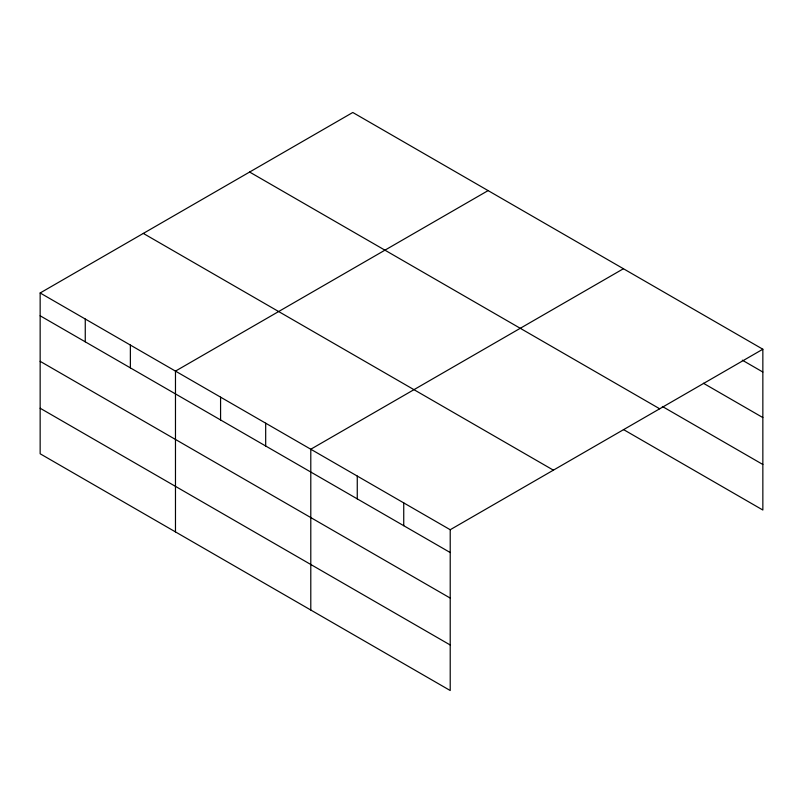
<?xml version="1.0" encoding="UTF-8"?>
<svg xmlns="http://www.w3.org/2000/svg" width="803" height="803" viewBox="0 0 803 803"><rect width="100%" height="100%" fill="white"/><g stroke="black" fill="none" stroke-linecap="round" stroke-linejoin="round"><path stroke-width="1.2" d="M450.212 598.074L450.212 529.729L40.15 292.975L40.15 453.775L450.212 690.52L450.212 598.074L40.15 361.32M623.429 429.525L762.85 510.025L762.85 349.225L352.788 112.48L40.15 292.975M488.104 190.602L175.476 371.106L175.476 531.897M623.429 268.734L310.791 449.228L310.791 610.029M450.212 529.729L762.85 349.225M742.313 360.176L762.85 372.04M703.408 383.252L762.85 417.57M662.334 406.459L762.85 464.485M249.613 172.043L659.685 408.787M143.315 233.412L553.387 470.156M40.15 315.78L450.212 552.534M40.15 408.235L450.212 644.99M403.738 502.889L403.738 525.704M357.265 476.059L357.265 498.874M265.683 423.191L265.683 445.996M220.574 397.144L220.574 419.959M130.367 345.059L130.367 367.864M85.259 319.022L85.259 341.827"/></g></svg>
